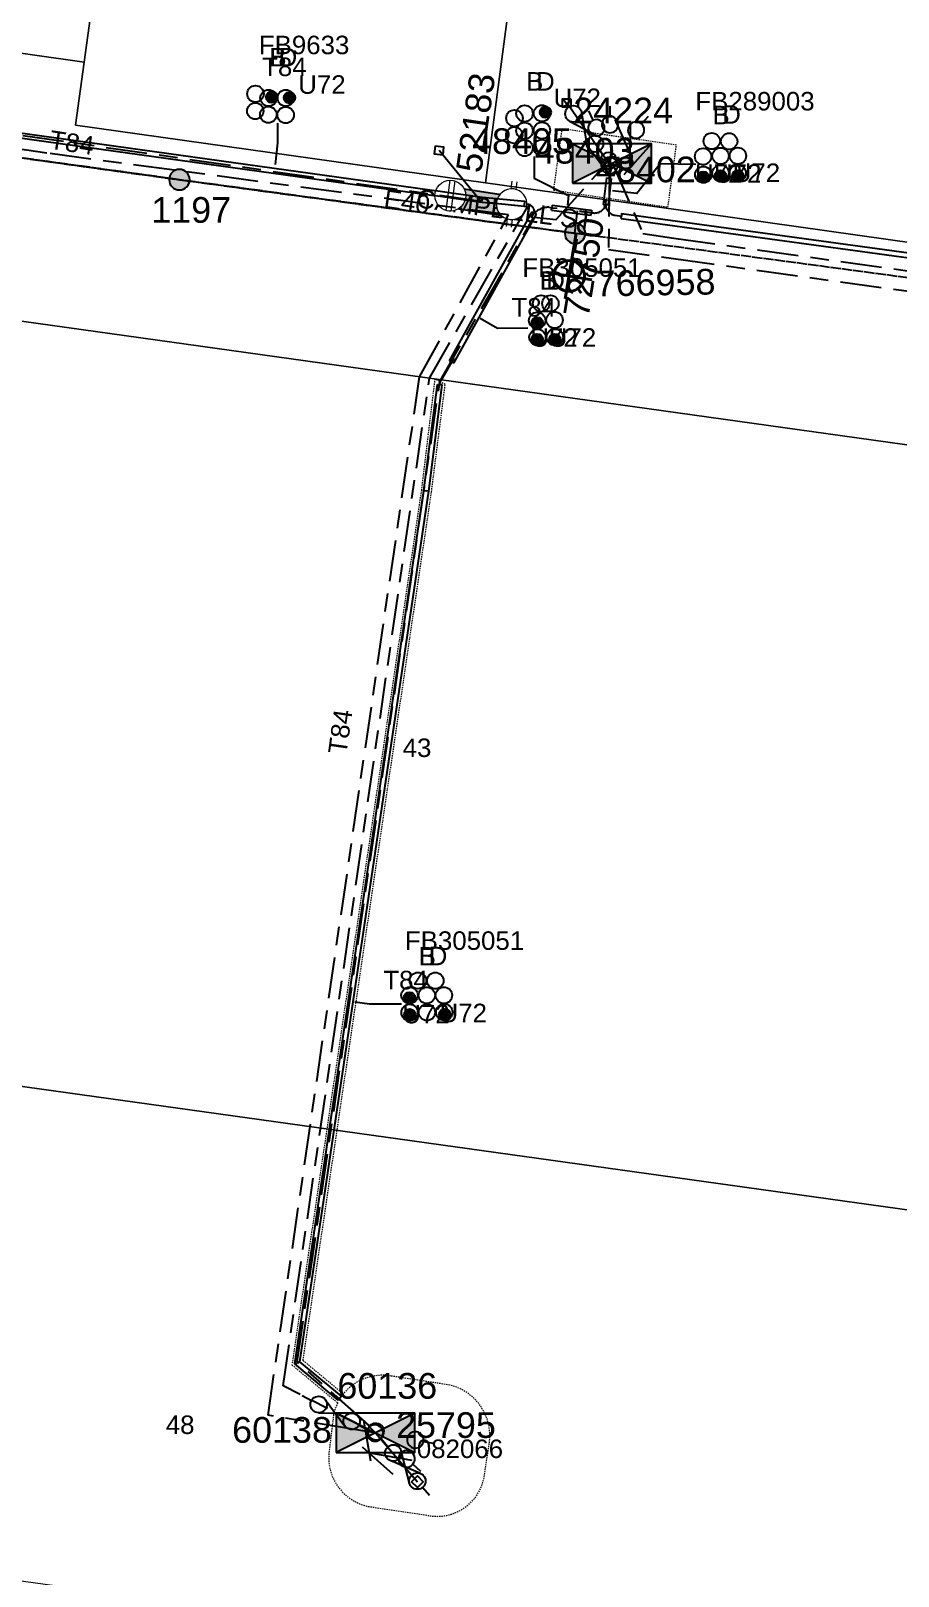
# Model space of a CAD drawing. Header units: metres. Extents: x 307881 to 309377, y 6244646 to 6245709.
# Drawn here: x 308299.8 to 308384.2, y 6244857.5 to 6245007.8 of the extents above; entities that cross this region are included whole.
import ezdxf
from ezdxf.enums import TextEntityAlignment as Align

# ---------------------------------------------------------------- set-up
doc = ezdxf.new("R2010")
doc.units = ezdxf.units.M
for name, pattern in [('Cable Exist OH', [1, 1, 0]), ('Cable Exist UG', [8.2, 4, -1.2, 1.8, -1.2]), ('HIDDEN', [0.375, 0.25, -0.125]), ('HIDDEN2', [0.1875, 0.125, -0.0625])]:
    doc.linetypes.add(name, pattern=pattern)
doc.layers.get('0').update_dxf_attribs({"color": 6})
for name, color, linetype in [('_User Miscellaneous7', 7, 'Continuous'), ('_User Miscellaneous9', 7, 'Continuous'), ('Duct_SP_EXT', 7, 'Continuous'), ('Equip_HV_EXT', 7, 'Continuous'), ('Equip_LV_EXT', 7, 'Continuous'), ('Equip_SP_SL_EXT', 7, 'Continuous'), ('Mains_HV_EXT', 7, 'Continuous'), ('Mains_LV_EXT', 7, 'Continuous'), ('Mains_SL_EXT', 7, 'Continuous'), ('Services_SP_EXT', 7, 'Continuous'), ('Sub_SP_EXT', 7, 'Continuous'), ('SupportsOH_SP_TR_HV_LV_SL_EXT', 7, 'Continuous'), ('SupportsUG_SP_LV_EXT', 7, 'Continuous'), ('Trench_SP_EXT', 7, 'Continuous')]:
    doc.layers.add(name, color=color, linetype=linetype)
for name, color, linetype, lineweight in [('Cadastre Buildings_SP_EXT', 9, 'Continuous', 5), ('Cadastre Land Parcels_SP_EXT', 9, 'Continuous', 5), ('Cadastre Other Property_SP_EXT', 9, 'HIDDEN', 5), ('Cadastre Roads_SP_EXT', 9, 'Continuous', 5)]:
    doc.layers.add(name, color=color, linetype=linetype, lineweight=lineweight)
doc.styles.add('iecARIAL', font='arial.ttf', dxfattribs={"height": 2})
doc.styles.add('POLE_LABEL', font='arial.ttf')
doc.styles.get("Standard").update_dxf_attribs({"font": 'arial.ttf'})
doc.styles.add('SWITCH_LABEL', font='arial.ttf', dxfattribs={"height": 2.5})

# ---------------------------------------------------------------- blocks, each defined once
blk = doc.blocks.new('SUB_PADMOUNT_EXT')
for points in [[(0, 0), (-3.84, 1.92), (-3.84, -1.92)], [(0, 0), (3.84, 1.92), (3.84, -1.92)]]:
    blk.add_hatch(color=256).paths.add_polyline_path(points)
for p, q in [((3.84, 1.92), (-3.84, -1.92)), ((-3.84, 1.92), (3.84, -1.92))]:
    blk.add_line(p, q)
blk.add_lwpolyline([(-3.84, -1.92), (3.84, -1.92), (3.84, 1.92), (-3.84, 1.92)], close=True)
for tag, height, flags, p in [('ASSET_NUM', 2.5, 8, (2, 2)), ('STREET_CODE', 0.2, 9, (1.5, 0)), ('CONSTRUCTED_VOLTAGE', 0.2, 9, (1.5, -0.2)), ('OPERATING_VOLTAGE', 0.2, 9, (1.5, -0.6)), ('ORIENTATION', 0.2, 9, (1.5, -0.8)), ('OWNED_BY', 0.2, 9, (1.5, -1)), ('OPERATED_BY', 0.2, 9, (1.5, -1.2)), ('SECONDARY_VOLTAGE', 0.2, 9, (1.5, -1.6)), ('NO_PHASES', 0.2, 9, (1.5, -0.4)), ('MAINTAINED_BY', 0.2, 9, (1.5, -1.4)), ('STATE', 0.2, 9, (1.5, -1.8)), ('SUBSTATION_TYPE', 0.2, 9, (1.5, -2.2)), ('STREETNAME', 0.2, 9, (1.5, -3)), ('PARENT', 0.2, 9, (1.5, -2)), ('USAGE', 0.2, 9, (1.5, -2.4)), ('LEGEND', 0.2, 9, (1.5, -2.6)), ('LOCATION', 0.2, 9, (1.5, -2.8)), ('SUBURB', 0.2, 9, (1.5, -3.2)), ('Z', 0.2, 1, (1.5, -3.6)), ('NOTES', 0.2, 9, (1.5, -3.4))]:
    blk.add_attdef(tag, text='', height=height, dxfattribs=dict(flags=flags)).set_placement(p, align=Align.MIDDLE_LEFT)
blk = doc.blocks.new('PILLAR_EXT')
blk.add_hatch(color=256).paths.add_polyline_path([(-2.475, 0.99), (-2.475, -0.99), (2.475, -0.99), (2.475, 0.99)])
blk.add_lwpolyline([(-2.475, -0.99), (2.475, -0.99), (2.475, 0.99), (-2.475, 0.99)], close=True)
at = {"style": 'iecARIAL', "flags": 8}
blk.add_attdef('ASSET_NUM', (1.5, 3.5), '', height=2.5, dxfattribs=at)
for tag, p, flags in [('OWNED_BY', (0, -0.2), 9), ('STATE', (0, -0.4), 9), ('SUPPORT_TYPE', (0, -0.6), 9), ('USAGE', (0, -0.8), 9), ('LEGEND', (0, -1), 9), ('LOCATION', (0, -1.2), 9), ('NOTES', (0, -1.4), 9), ('PARENT', (0, -1.6), 9), ('STREETNAME', (0, -1.8), 9), ('SUBURB', (0, -2), 1)]:
    blk.add_attdef(tag, p, '', height=0.2, dxfattribs=dict(flags=flags))
blk = doc.blocks.new('DUCT_EXT')
blk.add_circle((0, 0.8), 0.8)
at = {"flags": 1}
blk.add_attdef('Z', (0, 0), '', height=0.2, dxfattribs=at)
at = {"flags": 9}
for tag, p in [('DUCT_CODE', (0, 0)), ('XSECT_TYPE', (0, -0.2)), ('STATE', (0, -0.6)), ('FB_REFERENCE', (0, -0.4)), ('NOTES', (0, -0.8))]:
    blk.add_attdef(tag, text='', height=0.2, dxfattribs=at).set_placement(p, align=Align.MIDDLE_LEFT)
blk = doc.blocks.new('*U100')
at = {"lineweight": 40}
for p, q in [((0, 0), (-0.45, -2.66)), ((-1.9, -2.45), (-1.57, -2.91)), ((-0.33, -1.92), (-1.08, -6.36)), ((0.98, -2.94), (0.52, -3.27)), ((1.51, -4.52), (-2.92, -3.76)), ((-2.39, -5.33), (-1.93, -5.01)), ((0.49, -5.82), (0.16, -5.36))]:
    blk.add_line(p, q, dxfattribs=at)
blk.add_circle((-0.7, -4.14), 1.5, dxfattribs=at)
at = {"color": 7, "style": 'iecARIAL', "flags": 8}
blk.add_attdef('ASSET_NUM', (1.5, 1.5), '', height=2.5, dxfattribs=at)
for tag, p, height, flags in [('OPERATING_VOLTAGE', (0.98, -1.65), 0.2, 9), ('CONSTRUCTED_VOLTAGE', (0.98, -0.65), 0.2, 9), ('CONTROL_TYPE', (0.98, -0.85), 0.2, 9), ('LANTERN_PURPOSE', (0.98, -1.05), 0.2, 9), ('LANTERN_TYPE', (0.98, -1.25), 0.2, 9), ('NO_PHASES', (0.98, -1.45), 0.2, 9), ('LNUMBER', (2.18, -3.25), 2.5, 8), ('ORIENTATION', (0.98, -1.85), 0.2, 9), ('OWNED_BY', (0.98, -2.05), 0.2, 9), ('STATE', (0.98, -2.25), 0.2, 9), ('USAGE', (0.98, -2.45), 0.2, 9), ('CEXIST', (0.98, -2.65), 0.2, 9), ('CNEW', (0.98, -2.85), 0.2, 9), ('CNUMBER', (0.98, -3.05), 0.2, 9), ('CREMOVE', (0.98, -3.25), 0.2, 9), ('CREPLACE', (0.98, -3.45), 0.2, 9), ('LKINGHEIGHT', (0.98, -3.65), 0.2, 9), ('LBRACKET', (0.98, -3.85), 0.2, 9), ('LBRACKETVOCAB', (0.98, -4.05), 0.2, 9), ('LCATEGORY', (0.98, -4.25), 0.2, 9), ('LCHARGE1', (0.98, -4.45), 0.2, 9), ('LCHARGE1PERCENT', (0.98, -4.65), 0.2, 9), ('LCHARGE2', (0.98, -4.85), 0.2, 9), ('LCHARGE2PERCENT', (0.98, -5.05), 0.2, 9), ('LCHARGE3', (0.98, -5.25), 0.2, 9), ('LCHARGE3PERCENT', (0.98, -5.45), 0.2, 9), ('LEXIST', (0.98, -5.65), 0.2, 9), ('LLAMP', (0.98, -5.85), 0.2, 9), ('LLAMPVOCAB', (0.98, -6.05), 0.2, 9), ('LMAST', (0.98, -6.25), 0.2, 9), ('LMASTVOCAB', (0.98, -6.45), 0.2, 9), ('LNEW', (0.98, -6.65), 0.2, 9), ('LANTNUMBER', (0.98, -6.85), 0.2, 9), ('LOUTREACH', (0.98, -7.25), 0.2, 9), ('LOUTREACHVOCAB', (0.98, -7.45), 0.2, 9), ('LRATECODE', (0.98, -7.65), 0.2, 9), ('LREMOVE', (0.98, -7.85), 0.2, 9), ('LREPLACE', (0.98, -8.05), 0.2, 9), ('LTYPE', (0.98, -8.25), 0.2, 9), ('LTYPEVOCAB', (0.98, -8.45), 0.2, 9), ('LEGEND', (0.98, -8.65), 0.2, 9), ('LOCATION', (0.98, -8.85), 0.2, 9), ('NOTES', (0.98, -9.05), 0.2, 9), ('STREETNAME', (0.98, -9.25), 0.2, 9), ('SUBURB', (0.98, -9.45), 0.2, 1)]:
    blk.add_attdef(tag, p, '', height=height, dxfattribs=dict(flags=flags))
blk = doc.blocks.new('CCP_EXT')
at = {"flags": 9}
for tag, p in [('LIFE_SUPPORT', (0, -1.6)), ('STATE', (0, -1.8)), ('NOTES', (0, -2))]:
    blk.add_attdef(tag, text='', height=0.2, dxfattribs=at).set_placement(p, align=Align.MIDDLE_LEFT)
blk.add_wipeout([(0, 0.57), (0.57, 0), (0, -0.57), (-0.57, 0)])
blk.add_lwpolyline([(-0.57, 0), (0, 0.57), (0.57, 0), (0, -0.57), (-0.57, 0)])
at = {"flags": 1}
blk.add_attdef('Z', (0, 0), '', height=0.2, dxfattribs=at)
at = {"flags": 9}
for tag, p in [('CCP_TYPE', (0, 0)), ('CONSTRUCTED_VOLTAGE', (0, -0.2)), ('OPERATING_VOLTAGE', (0, -0.6)), ('ORIENTATION', (0, -0.8)), ('OWNED_BY', (0, -1)), ('NO_PHASES', (0, -0.4)), ('USAGE', (0, -1.2)), ('LEGEND', (0, -1.4))]:
    blk.add_attdef(tag, text='', height=0.2, dxfattribs=at).set_placement(p, align=Align.MIDDLE_LEFT)
blk = doc.blocks.new('POLE_EXT')
blk.add_hatch(color=256).paths.add_polyline_path([(-1, 0, 1), (1, 0, 1)])
blk.add_lwpolyline([(-1, 0, 1), (1, 0, 1)], format="xyb", close=True)
for tag, height, flags, p in [('pNumber', 2.5, 8, (-17.84, 2.07)), ('OWNED_BY', 0.2, 9, (1.35, -0.4)), ('SPECIAL_USE', 0.2, 9, (1.35, -0.8)), ('STATE', 0.2, 9, (1.35, -1)), ('cLV', 0.2, 9, (1.35, -1.4)), ('hDepth', 0.2, 9, (1.35, -1.6)), ('PARENT', 0.2, 9, (1.35, -0.6)), ('USAGE', 0.2, 9, (1.35, -1.2)), ('hDia', 0.2, 9, (1.35, -1.8)), ('cHV', 0.2, 9, (1.35, -2)), ('LBRACKET', 0.2, 9, (1.35, -2.2)), ('LExisting', 0.2, 9, (1.35, -2.4)), ('LANTNUMBER', 0.2, 9, (1.35, -2.6)), ('LOther', 0.2, 9, (1.35, -2.8)), ('LRemove', 0.2, 9, (1.35, -3)), ('cLinedev', 0.2, 9, (1.35, -3.4)), ('pExisting', 0.2, 9, (1.35, -3.8)), ('pFooting', 0.2, 9, (1.35, -4.4)), ('pNew', 0.2, 9, (1.35, -4.6)), ('LEGEND', 0.2, 9, (1.35, -3.2)), ('LOCATION', 0.2, 9, (1.35, -3.6)), ('PFNUMBER', 0.2, 9, (1.35, -4)), ('NEWPFNUMBER', 0.2, 9, (1.35, -4.2)), ('pRelocate', 0.2, 9, (1.35, -5)), ('pRemove', 0.2, 9, (1.35, -5.2)), ('pReplace', 0.2, 9, (1.35, -5.4)), ('pStay', 0.2, 9, (1.35, -5.6)), ('pType', 0.2, 9, (1.35, -5.8)), ('cspan', 0.2, 9, (1.35, -6)), ('STREETNAME', 0.2, 9, (1.35, -6.2)), ('SUBURB', 0.2, 9, (1.35, -6.4)), ('OPERATED_BY', 0.2, 9, (1.36, -7.01)), ('NOTES', 0.2, 9, (1.35, -6.6)), ('MAINTAINED_BY', 0.2, 9, (1.36, -6.81))]:
    blk.add_attdef(tag, text='', height=height, dxfattribs=dict(flags=flags)).set_placement(p, align=Align.MIDDLE_LEFT)
at = {"style": 'POLE_LABEL'}
for tag, height, flags, p in [('ASSET_NUM', 2.5, 8, (2, 2)), ('STRUCTURE_PLANT_NUMBER', 0.2, 9, (1.35, 0.03)), ('STREET_CODE', 0.2, 9, (1.35, -0.2))]:
    blk.add_attdef(tag, text='', height=height, dxfattribs=dict(at, flags=flags)).set_placement(p, align=Align.MIDDLE_LEFT)
at = {"flags": 1}
blk.add_attdef('Z', (1.35, -7.33), '', height=0.2, dxfattribs=at)
blk = doc.blocks.new('LV_UG_DFUSE_CLOSED_EXT')
for points in [[(1, 0), (0, 0)], [(5.04, 0.73), (2.16, -0.72)], [(5.05, -0.71), (2.16, 0.72)], [(6.2, 0.01), (7.2, 0.01)]]:
    blk.add_lwpolyline(points)
for centre in [(1.8, 0), (5.4, 0.01)]:
    blk.add_circle(centre, 0.8)
at = {"flags": 9}
for tag, p in [('ACTUAL_STATUS', (0, 0)), ('CONSTRUCTED_VOLTAGE', (0, -0.2)), ('OPERATING_VOLTAGE', (0, -0.6)), ('ORIENTATION', (0, -0.8)), ('STATE', (0, -1)), ('SWITCH_TYPE', (0, -1.2)), ('NO_PHASES', (0, -0.4)), ('USAGE', (0, -1.4)), ('NOTES', (0, -1.6))]:
    blk.add_attdef(tag, text='', height=0.2, dxfattribs=at).set_placement(p, align=Align.MIDDLE_LEFT)
at = {"flags": 1}
blk.add_attdef('Z', (0, 0), '', height=0.2, dxfattribs=at)
blk = doc.blocks.new('LV_UG_LINKS_OPEN_EXT')
at = {"lineweight": 20}
for p, q in [((-0.25, 1.47), (-0.25, 2.22)), ((0.25, 1.47), (0.25, 2.22)), ((-0.25, -1.47), (-0.25, -2.22)), ((0.25, -1.47), (0.25, -2.22))]:
    blk.add_line(p, q, dxfattribs=at)
at = {"flags": 9}
for tag, p in [('ACTUAL_STATUS', (0, 0)), ('CONSTRUCTED_VOLTAGE', (0, -0.2)), ('OPERATING_VOLTAGE', (0, -0.6)), ('ORIENTATION', (0, -0.8)), ('STATE', (0, -1)), ('SWITCH_TYPE', (0, -1.2)), ('NO_PHASES', (0, -0.4)), ('USAGE', (0, -1.4)), ('NOTES', (0, -1.6))]:
    blk.add_attdef(tag, text='', height=0.2, dxfattribs=at).set_placement(p, align=Align.MIDDLE_LEFT)
at = {"flags": 1}
blk.add_attdef('Z', (0, 0), '', height=0.2, dxfattribs=at)
blk.add_wipeout([(-0.25, 1.47), (-0.43, 1.43), (-0.61, 1.36), (-0.77, 1.28), (-0.93, 1.17), (-1.07, 1.05), (-1.19, 0.9), (-1.29, 0.75), (-1.38, 0.58), (-1.44, 0.4), (-1.48, 0.22), (-1.49, 0.03), (-1.49, -0.16), (-1.45, -0.34), (-1.4, -0.52), (-1.32, -0.69), (-1.23, -0.85), (-1.11, -1), (-0.98, -1.13), (-0.83, -1.24), (-0.66, -1.34), (-0.49, -1.41), (-0.31, -1.46), (-0.13, -1.49), (0.06, -1.49), (0.25, -1.47), (0.43, -1.43), (0.61, -1.36), (0.77, -1.28), (0.93, -1.17), (1.07, -1.05), (1.19, -0.9), (1.29, -0.75), (1.38, -0.58), (1.44, -0.4), (1.48, -0.22), (1.49, -0.03), (1.49, 0.16), (1.45, 0.34), (1.4, 0.52), (1.32, 0.69), (1.23, 0.85), (1.11, 1), (0.98, 1.13), (0.83, 1.24), (0.66, 1.34), (0.49, 1.41), (0.31, 1.46), (0.13, 1.49), (-0.06, 1.49)])
at = {"lineweight": 20}
blk.add_lwpolyline([(0, -1.49, 1), (0, 1.49, 1)], format="xyb", close=True, dxfattribs=at)
blk = doc.blocks.new('LV_UG_LINKS_CLOSED_EXT')
blk.add_wipeout([(-1.06, 1.06), (-1.18, 0.92), (-1.29, 0.76), (-1.37, 0.59), (-1.43, 0.42), (-1.48, 0.23), (-1.49, 0.05), (-1.49, -0.14), (-1.46, -0.33), (-1.41, -0.51), (-1.33, -0.68), (-1.24, -0.84), (-1.12, -0.99), (-0.99, -1.12), (-0.84, -1.24), (-0.68, -1.33), (-0.51, -1.41), (-0.33, -1.46), (-0.14, -1.49), (0.05, -1.49), (0.23, -1.48), (0.42, -1.43), (0.59, -1.37), (0.76, -1.29), (0.92, -1.18), (1.06, -1.06), (1.18, -0.92), (1.29, -0.76), (1.37, -0.59), (1.43, -0.42), (1.48, -0.23), (1.49, -0.05), (1.49, 0.14), (1.46, 0.33), (1.41, 0.51), (1.33, 0.68), (1.24, 0.84), (1.12, 0.99), (0.99, 1.12), (0.84, 1.24), (0.68, 1.33), (0.51, 1.41), (0.33, 1.46), (0.14, 1.49), (-0.05, 1.49), (-0.23, 1.48), (-0.42, 1.43), (-0.59, 1.37), (-0.76, 1.29), (-0.92, 1.18)])
at = {"lineweight": 20}
for p, q in [((-0.25, -1.48), (-0.25, 1.48)), ((0.25, -1.48), (0.25, 1.48))]:
    blk.add_line(p, q, dxfattribs=at)
blk.add_circle((0, 0), 1.5, dxfattribs=at)
at = {"flags": 9}
for tag, p in [('ACTUAL_STATUS', (0, 0)), ('CONSTRUCTED_VOLTAGE', (0, -0.2)), ('OPERATING_VOLTAGE', (0, -0.6)), ('ORIENTATION', (0, -0.8)), ('STATE', (0, -1)), ('SWITCH_TYPE', (0, -1.2)), ('NO_PHASES', (0, -0.4)), ('USAGE', (0, -1.4)), ('NOTES', (0, -1.6))]:
    blk.add_attdef(tag, text='', height=0.2, dxfattribs=at).set_placement(p, align=Align.MIDDLE_LEFT)
at = {"flags": 1}
blk.add_attdef('Z', (0, 0), '', height=0.2, dxfattribs=at)
blk = doc.blocks.new('SWG_HOLEC_SU_EXT')
blk.add_line((1.8, -2), (5.8, -2))
for points in [[(1, 0), (0, 0)], [(6.6, 0), (7.6, 0)]]:
    blk.add_lwpolyline(points)
for points in [[(1.8, -0.8, 1), (1.8, 0.8, 1)], [(5.8, -0.8, 1), (5.8, 0.8, 1)]]:
    blk.add_lwpolyline(points, format="xyb", close=True)
at = {"style": 'SWITCH_LABEL', "flags": 8}
blk.add_attdef('ASSET_NUM', text='', height=2.5, rotation=179.9544, dxfattribs=at).set_placement((-2.4, 0), align=Align.MIDDLE_LEFT)
at = {"flags": 1}
blk.add_attdef('Z', (0, 0), '', height=0.2, dxfattribs=at)
at = {"flags": 9}
for tag, p in [('ACTUAL_STATUS', (0, -0.4)), ('CONSTRUCTED_VOLTAGE', (0, -0.6)), ('OPERATING_VOLTAGE', (0, -1)), ('ORIENTATION', (0, -1.2)), ('OWNED_BY', (0, -1.4)), ('NO_PHASES', (0, -0.8)), ('PARENT', (0, -1.6)), ('STATE', (0, -1.8)), ('SWITCH_TYPE', (0, -2)), ('STREETNAME', (0, -2.6)), ('SUBURB', (0, -2.8)), ('USAGE', (0, -2.2)), ('LOCATION', (0, -2.4)), ('NOTES', (0, -3))]:
    blk.add_attdef(tag, text='', height=0.2, dxfattribs=at).set_placement(p, align=Align.MIDDLE_LEFT)
at = {"style": 'SWITCH_LABEL', "flags": 9}
blk.add_attdef('STREET_CODE', text='', height=0.2, dxfattribs=at).set_placement((0, -0.2), align=Align.MIDDLE_LEFT)
blk = doc.blocks.new('CABLE_LARGE_EXT')
h = blk.add_hatch(color=256)
edge = h.paths.add_edge_path()
edge.add_arc((0, 0.55), 0.55, 0, 360)
blk.add_circle((0, 0.55), 0.55)
at = {"flags": 1}
blk.add_attdef('Z', (0, 0), '', height=0.2, dxfattribs=at)
at = {"flags": 9}
for tag, p in [('COND_CODE', (0, 0)), ('STATE', (0, -0.4)), ('XSECT_SIZE', (0, -0.6)), ('FB_REFERENCE', (0, -0.2)), ('NOTES', (0, -0.8))]:
    blk.add_attdef(tag, text='', height=0.2, dxfattribs=at).set_placement(p, align=Align.MIDDLE_LEFT)

msp = doc.modelspace()

# ---------------------------------------------------------------- linework, layer by layer
at = {"layer": '_User Miscellaneous7'}
for points in [[(308323.82, 6244998.84), (308323.83, 6244996.94), (308323.59, 6244994.81)], [(308348.81, 6244995.61), (308348.81, 6244993.49), (308352.15, 6244991.8), (308352.03, 6244990.88)], [(308364.54, 6244994.83), (308361.06, 6244994.89), (308358.78, 6244991.99), (308356.42, 6244992.27)], [(308348.19, 6244978.89), (308345.24, 6244978.88), (308343.54, 6244979.84)], [(308335.89, 6244913.15), (308332.78, 6244913.15), (308331.35, 6244913.33)]]:
    msp.add_lwpolyline(points, dxfattribs=at)
at = {"layer": 'Cadastre Buildings_SP_EXT', "linetype": 'Continuous'}
msp.add_lwpolyline([(308312.4, 6245058.59), (308291.39, 6245061.46), (308283.73, 6245007.78), (308305.01, 6245004.79), (308312.4, 6245058.59)], close=True, dxfattribs=at)
at = {"layer": 'Cadastre Land Parcels_SP_EXT', "linetype": 'Continuous'}
for points in [[(308422.44, 6244962.33), (308259.63, 6244985.07), (308249.41, 6244912.02), (308412.52, 6244889.3), (308422.44, 6244962.33)], [(308412.52, 6244889.3), (308249.41, 6244912.02), (308242.94, 6244866.01), (308242.74, 6244864.77), (308323.98, 6244853.57), (308406.13, 6244842.23), (308412.52, 6244889.3)]]:
    msp.add_lwpolyline(points, close=True, dxfattribs=at)
at = {"layer": 'Cadastre Other Property_SP_EXT', "linetype": 'HIDDEN2'}
msp.add_lwpolyline([(308350.67, 6244992.33), (308361.81, 6244990.67), (308362.64, 6244996.71), (308351.49, 6244998.3), (308350.67, 6244992.33)], close=True, dxfattribs=at)
at = {"layer": 'Duct_SP_EXT'}
for p, q in [((308286.46, 6244999.1), (308304.12, 6244996.68)), ((308286.52, 6244999.58), (308304.18, 6244997.15)), ((308304.12, 6244996.68), (308304.15, 6244996.91)), ((308304.18, 6244997.15), (308304.15, 6244996.91)), ((308355.82, 6244993.53), (308355.52, 6244990.94)), ((308355.82, 6244993.53), (308356.05, 6244993.5)), ((308356.29, 6244993.47), (308356, 6244990.89)), ((308356.29, 6244993.47), (308356.05, 6244993.5)), ((308343.69, 6244991.17), (308343.73, 6244991.4)), ((308343.71, 6244991.17), (308343.73, 6244991.4)), ((308343.76, 6244991.64), (308343.73, 6244991.4)), ((308343.75, 6244991.64), (308343.73, 6244991.4)), ((308350.55, 6244990.86), (308350.52, 6244990.62)), ((308350.55, 6244990.86), (308353.82, 6244990.44)), ((308355.52, 6244990.94), (308355.76, 6244990.91)), ((308356, 6244990.89), (308355.76, 6244990.91)), ((308350.49, 6244990.38), (308350.52, 6244990.62)), ((308350.49, 6244990.38), (308353.76, 6244989.97)), ((308353.76, 6244989.97), (308353.79, 6244990.21)), ((308353.76, 6244989.97), (308353.79, 6244990.21)), ((308353.76, 6244989.97), (308353.76, 6244989.97)), ((308353.76, 6244989.97), (308354.34, 6244989.9)), ((308353.82, 6244990.44), (308353.79, 6244990.21)), ((308353.82, 6244990.44), (308353.79, 6244990.21)), ((308353.82, 6244990.44), (308353.82, 6244990.44)), ((308353.82, 6244990.44), (308354.39, 6244990.38)), ((308354.34, 6244989.9), (308354.36, 6244990.14)), ((308354.39, 6244990.38), (308354.36, 6244990.14)), ((308357.25, 6244989.57), (308357.28, 6244989.81)), ((308357.25, 6244989.57), (308424.28, 6244980.42)), ((308357.31, 6244990.05), (308357.28, 6244989.81)), ((308357.31, 6244990.05), (308424.35, 6244980.9)), ((308340.55, 6244975.73), (308340.76, 6244975.62)), ((308340.97, 6244975.5), (308340.76, 6244975.62)), ((308338.06, 6244963.09), (308339.38, 6244973.43)), ((308338.54, 6244963.03), (308339.85, 6244973.37)), ((308339.38, 6244973.43), (308339.61, 6244973.4)), ((308339.85, 6244973.37), (308339.61, 6244973.4)), ((308325.5, 6244878.15), (308338.06, 6244963.09)), ((308326.01, 6244878.35), (308338.54, 6244963.03)), ((308338.06, 6244963.09), (308338.3, 6244963.06)), ((308338.54, 6244963.03), (308338.3, 6244963.06)), ((308325.5, 6244878.15), (308325.75, 6244878.25)), ((308329.73, 6244874.62), (308325.5, 6244878.15)), ((308326.01, 6244878.35), (308325.75, 6244878.25)), ((308330.04, 6244874.99), (308326.01, 6244878.35)), ((308329.73, 6244874.62), (308329.88, 6244874.81)), ((308330.04, 6244874.99), (308329.88, 6244874.81))]:
    msp.add_line(p, q, dxfattribs=at)
at = {"layer": 'Mains_HV_EXT', "linetype": 'Cable Exist UG'}
for points in [[(308356.42, 6244994.91), (308359.38, 6244988.1), (308359.38, 6244988.1), (308362.4, 6244987.67), (308385.6, 6244984.41), (308402.88, 6244982.07), (308418.2, 6244979.9), (308420.82, 6244979.65), (308420.82, 6244979.65), (308421.65, 6244979.73), (308422.63, 6244979.95), (308423.58, 6244980.27), (308424.49, 6244980.69), (308425.33, 6244981.21), (308426.11, 6244981.83), (308426.82, 6244982.52), (308427.44, 6244983.29), (308427.97, 6244984.13), (308428.41, 6244985.04), (308428.74, 6244985.98), (308428.96, 6244986.96), (308429.05, 6244987.74), (308433.36, 6245018.15)], [(308356.42, 6244994.91), (308356.12, 6244993.76), (308356.12, 6244993.76), (308356.03, 6244986.55), (308362.35, 6244985.67), (308417.62, 6244977.99), (308426.83, 6244978.62), (308457.03, 6244974.71)]]:
    msp.add_lwpolyline(points, dxfattribs=at)
at = {"layer": 'Trench_SP_EXT', "linetype": 'Cable Exist UG'}
for points in [[(308356.02, 6244993.88), (308353.39, 6244997.44)], [(308352.98, 6244990.31), (308352.72, 6244988.13)], [(308329.52, 6244875.02), (308332.07, 6244872.66)], [(308332.18, 6244872.66), (308332.97, 6244868.09)]]:
    msp.add_lwpolyline(points, dxfattribs=at)
for points in [[(308348.49, 6244989.67), (308348.82, 6244990.15), (308348.82, 6244990.15, 0.429984), (308348.13, 6244990.92), (308348.13, 6244990.92), (308347.33, 6244991.02)], [(308353.84, 6244990.2), (308354.36, 6244990.14), (308354.66, 6244990.1), (308354.66, 6244990.1, 0.362989), (308355.77, 6244991), (308355.77, 6244991), (308355.78, 6244991.4)], [(308355.78, 6244991.45), (308355.74, 6244990.95), (308355.74, 6244990.95, 0.371594), (308356.68, 6244989.88), (308356.68, 6244989.88), (308357.28, 6244989.81)], [(308348.49, 6244989.67), (308348.76, 6244990.07), (308348.76, 6244990.07, -0.183339), (308350.21, 6244990.66), (308350.21, 6244990.66), (308350.52, 6244990.62), (308351.02, 6244990.56)], [(308340.99, 6244975.97), (308339.89, 6244974.08), (308339.89, 6244974.08, 0.093017), (308339.53, 6244973.33)]]:
    msp.add_lwpolyline(points, format="xyb", dxfattribs=at)

# ---------------------------------------------------------------- block references
at = {"layer": '_User Miscellaneous7'}
for name, p in [('DUCT_EXT', (308321.68, 6245000.89)), ('DUCT_EXT', (308322.95, 6245000.49)), ('CABLE_LARGE_EXT', (308323.27, 6245000.82)), ('DUCT_EXT', (308324.63, 6245000.49)), ('CABLE_LARGE_EXT', (308324.99, 6245000.77)), ('DUCT_EXT', (308321.66, 6244999.22)), ('DUCT_EXT', (308322.93, 6244998.87)), ('DUCT_EXT', (308324.62, 6244998.84)), ('DUCT_EXT', (308346.88, 6244998.53)), ('DUCT_EXT', (308347.86, 6244998.98)), ('DUCT_EXT', (308349.55, 6244999)), ('DUCT_EXT', (308346.86, 6244996.87)), ('DUCT_EXT', (308347.86, 6244997.3)), ('DUCT_EXT', (308349.55, 6244997.33)), ('DUCT_EXT', (308347.86, 6244995.63)), ('DUCT_EXT', (308349.56, 6244995.65)), ('DUCT_EXT', (308366.08, 6244996.3)), ('DUCT_EXT', (308367.77, 6244996.27)), ('DUCT_EXT', (308365.23, 6244994.8)), ('DUCT_EXT', (308366.93, 6244994.85)), ('DUCT_EXT', (308368.62, 6244994.86)), ('DUCT_EXT', (308365.26, 6244993.03)), ('CABLE_LARGE_EXT', (308365.25, 6244993.05)), ('DUCT_EXT', (308366.93, 6244993.17)), ('CABLE_LARGE_EXT', (308366.93, 6244993.17)), ('DUCT_EXT', (308368.6, 6244993.18)), ('CABLE_LARGE_EXT', (308368.62, 6244993.18)), ('DUCT_EXT', (308349.48, 6244980.5)), ('DUCT_EXT', (308350.38, 6244980.5)), ('DUCT_EXT', (308349.09, 6244978.85)), ('DUCT_EXT', (308350.78, 6244978.89)), ('CABLE_LARGE_EXT', (308349.1, 6244978.87)), ('DUCT_EXT', (308350.81, 6244977.23)), ('DUCT_EXT', (308349.12, 6244977.21)), ('CABLE_LARGE_EXT', (308349.1, 6244977.26)), ('CABLE_LARGE_EXT', (308350.82, 6244977.26)), ('DUCT_EXT', (308337.49, 6244914.63)), ('DUCT_EXT', (308339.18, 6244914.62)), ('DUCT_EXT', (308336.67, 6244913.2)), ('CABLE_LARGE_EXT', (308336.67, 6244913.2)), ('DUCT_EXT', (308338.35, 6244913.2)), ('DUCT_EXT', (308340.01, 6244913.2)), ('DUCT_EXT', (308336.68, 6244911.52)), ('DUCT_EXT', (308338.36, 6244911.54)), ('DUCT_EXT', (308340.05, 6244911.55)), ('CABLE_LARGE_EXT', (308340.09, 6244911.59)), ('CABLE_LARGE_EXT', (308336.69, 6244911.57))]:
    msp.add_blockref(name, p, dxfattribs=at)
at = {"layer": 'Equip_HV_EXT'}
ref = msp.add_blockref('SWG_HOLEC_SU_EXT', (308331.52, 6244871.72), dxfattribs=dict(at, rotation=350.246717572023))
ref.add_attrib('ASSET_NUM', '60138', dxfattribs={"layer": '0', "height": 2.5, "style": 'SWITCH_LABEL'}).set_placement((308329.12, 6244872.97), align=Align.TOP_RIGHT)
at = {"layer": 'Equip_LV_EXT', "rotation": 152.7568058953806}
msp.add_blockref('LV_UG_DFUSE_CLOSED_EXT', (308332.64, 6244871.73), dxfattribs=at)
at = {"layer": 'Equip_SP_SL_EXT'}
ref = msp.add_blockref('*U100', (308352.89, 6244988.11), dxfattribs=at)
ref.add_attrib('ASSET_NUM', '72750', dxfattribs={"layer": '_User Miscellaneous7', "height": 2.5, "rotation": 80.8289, "style": 'iecARIAL'}).set_placement((308354.39, 6244989.61), align=Align.MIDDLE_RIGHT)
at = {"layer": 'Sub_SP_EXT'}
ref = msp.add_blockref('SUB_PADMOUNT_EXT', (308356.37, 6244994.91), dxfattribs=at)
ref.add_attrib('ASSET_NUM', '24224', dxfattribs={"layer": '_User Miscellaneous9', "height": 2.5}).set_placement((308357.45, 6244998.07), align=Align.BOTTOM_CENTER)
ref = msp.add_blockref('SUB_PADMOUNT_EXT', (308333.36, 6244871.44), dxfattribs=at)
ref.add_attrib('ASSET_NUM', '25795', dxfattribs={"layer": '0', "height": 2.5}).set_placement((308335.36, 6244872.19), align=Align.MIDDLE_LEFT)
at = {"layer": 'SupportsOH_SP_TR_HV_LV_SL_EXT'}
ref = msp.add_blockref('POLE_EXT', (308314.28, 6244993.34), dxfattribs=at)
ref.add_attrib('ASSET_NUM', '1197', dxfattribs={"layer": '_User Miscellaneous9', "height": 2.5, "rotation": 0.0382, "style": 'POLE_LABEL'}).set_placement((308315.43, 6244988.4), align=Align.BOTTOM_CENTER)
ref = msp.add_blockref('POLE_EXT', (308352.78, 6244988.12), dxfattribs=at)
ref.add_attrib('ASSET_NUM', '766958', dxfattribs={"layer": '_User Miscellaneous9', "height": 2.5, "rotation": 1, "style": 'POLE_LABEL'}).set_placement((308354.78, 6244983.23), align=Align.MIDDLE_LEFT)
at = {"layer": 'SupportsUG_SP_LV_EXT'}
ref = msp.add_blockref('PILLAR_EXT', (308343.64, 6244991.18), dxfattribs=dict(at, rotation=171.3424959302448))
ref.add_attrib('ASSET_NUM', '52183', dxfattribs={"layer": '_User Miscellaneous9', "height": 2.5, "rotation": 81.8295, "style": 'iecARIAL'}).set_placement((308344.39, 6244993.8), align=Align.BOTTOM_LEFT)

# ---------------------------------------------------------------- texts
at = {"layer": '_User Miscellaneous7'}
for s, p in [('FB9633', (308322.01, 6245005.55)), ('B', (308323.03, 6245004.36)), ('D', (308323.93, 6245004.36)), ('T84', (308322.33, 6245003.42)), ('U72', (308325.84, 6245001.7)), ('B', (308348.01, 6245002.01)), ('D', (308348.98, 6245002.01)), ('FB289003', (308364.48, 6245000.08)), ('B', (308366.15, 6244998.73)), ('D', (308367.09, 6244998.79)), ('U72', (308364.44, 6244993.04)), ('U72', (308366.3, 6244993.05)), ('U72', (308368.12, 6244993.12)), ('FB305051', (308347.65, 6244983.89)), ('B', (308349.33, 6244982.64)), ('D', (308349.97, 6244982.64)), ('T84', (308346.59, 6244980.03)), ('U72', (308348.43, 6244977.09)), ('U72', (308350.22, 6244977.09)), ('FB305051', (308336.22, 6244918.42)), ('B', (308337.56, 6244916.9)), ('D', (308338.53, 6244916.92)), ('T84', (308334.12, 6244914.58)), ('U72', (308335.96, 6244911.27)), ('U72', (308339.59, 6244911.38))]:
    msp.add_text(s, height=1.8, dxfattribs=at).set_placement(p)
for rotation, p in [(351.4259, (308301.54, 6244996.38)), (81.9815, (308330.52, 6244937.37))]:
    msp.add_text('T84', height=1.8, rotation=rotation, dxfattribs=at).set_placement(p)
at = {"layer": 'Cadastre Land Parcels_SP_EXT'}
for s, p in [('43', (308336, 6244937.18)), ('48', (308312.95, 6244871.32))]:
    msp.add_text(s, height=1.8, dxfattribs=at).set_placement(p)
at = {"layer": 'Cadastre Other Property_SP_EXT'}
msp.add_text('082066', height=1.8, dxfattribs=at).set_placement((308337.38, 6244868.98))
at = {"layer": 'Cadastre Roads_SP_EXT'}
msp.add_text('CAMPBELL ST', height=1.8, rotation=352.4814, dxfattribs=at).set_placement((308337.25, 6244990.67))

# ---------------------------------------------------------------- next in the draw order: block references
at = {"layer": 'Services_SP_EXT'}
for p, rotation in [((308351.97, 6245000.81), 224.9999998113407), ((308339.55, 6244996.18), 309.3088600184943)]:
    msp.add_blockref('CCP_EXT', p, dxfattribs=dict(at, rotation=rotation))
msp.add_blockref('CCP_EXT', (308337.43, 6244866.67), dxfattribs=at)

# ---------------------------------------------------------------- next in the draw order: block references
for p, rotation in [((308351.97, 6245000.81), 224.9999998113407), ((308339.55, 6244996.18), 309.3088600184943)]:
    msp.add_blockref('CCP_EXT', p, dxfattribs=dict(at, rotation=rotation))
msp.add_blockref('CCP_EXT', (308337.43, 6244866.67), dxfattribs=at)

# ---------------------------------------------------------------- next in the draw order: linework, layer by layer
at = {"layer": 'Cadastre Buildings_SP_EXT', "linetype": 'Continuous'}
for points in [[(308344.05, 6244993.04), (308362.82, 6244990.41), (308386, 6244987.15), (308394.28, 6245047.94), (308392.32, 6245048.42), (308389.95, 6245049.08), (308387.55, 6245049.82), (308385.16, 6245050.64), (308382.8, 6245051.53), (308370.51, 6245057.35), (308353.69, 6245065.33), (308352, 6245053.2), (308344.05, 6244993.04)], [(308331.75, 6245055.98), (308312.4, 6245058.59), (308305.01, 6245004.79), (308304.17, 6244998.65), (308344.05, 6244993.04), (308352, 6245053.2), (308331.75, 6245055.98)]]:
    msp.add_lwpolyline(points, close=True, dxfattribs=at)
at = {"layer": 'Cadastre Other Property_SP_EXT', "linetype": 'HIDDEN2'}
msp.add_lwpolyline([(308340.14, 6244973.42), (308339.13, 6244973.96), (308337.82, 6244963.12), (308325.23, 6244878.05), (308329.69, 6244874.34), (308329.69, 6244874.34, 0.089291), (308329.28, 6244873.22), (308329.28, 6244873.22), (308328.82, 6244869.42), (308328.82, 6244869.42, 0.376775), (308332.66, 6244864.27), (308332.66, 6244864.27), (308338.22, 6244863.45), (308338.22, 6244863.45, 0.421085), (308343.9, 6244866.94), (308343.9, 6244866.94), (308344.44, 6244870.47), (308344.44, 6244870.47, 0.386254), (308340.58, 6244876.08), (308340.58, 6244876.08), (308334.88, 6244876.96), (308334.88, 6244876.96, 0.274234), (308330.22, 6244875.21), (308330.22, 6244875.21), (308326.31, 6244878.46), (308338.81, 6244962.99), (308340.14, 6244973.42)], format="xyb", close=True, dxfattribs=at)
at = {"layer": 'Cadastre Roads_SP_EXT', "linetype": 'Continuous'}
msp.add_lwpolyline([(308305.01, 6245004.79), (308283.73, 6245007.78), (308282.86, 6245001.64), (308265.36, 6245004.1), (308262.56, 6244994.79), (308259.63, 6244985.07), (308422.44, 6244962.33), (308420.78, 6244972.43), (308419.13, 6244982.49), (308402.9, 6244984.77), (308386, 6244987.15), (308362.82, 6244990.41), (308344.05, 6244993.04), (308304.17, 6244998.65), (308305.01, 6245004.79)], close=True, dxfattribs=at)
at = {"layer": 'Services_SP_EXT'}
for points in [[(308356.29, 6244994.59), (308351.97, 6245000.81)], [(308333.36, 6244871.44), (308337.43, 6244866.67)]]:
    msp.add_lwpolyline(points, dxfattribs=at)

# ---------------------------------------------------------------- next in the draw order: block references
at = {"layer": '_User Miscellaneous7'}
msp.add_blockref('CABLE_LARGE_EXT', (308349.89, 6244999.35), dxfattribs=at)
at = {"layer": 'Equip_HV_EXT'}
ref = msp.add_blockref('SWG_HOLEC_SU_EXT', (308357.21, 6244993.09), dxfattribs=dict(at, rotation=114.0333373801342))
ref.add_attrib('ASSET_NUM', '48402', dxfattribs={"layer": '0', "height": 2.5, "style": 'SWITCH_LABEL'}).set_placement((308354.81, 6244994.34), align=Align.MIDDLE_LEFT)
ref = msp.add_blockref('SWG_HOLEC_SU_EXT', (308332.05, 6244872.75), dxfattribs=dict(at, rotation=318.4165880589609))
ref.add_attrib('ASSET_NUM', '60136', dxfattribs={"layer": '0', "height": 2.5, "style": 'SWITCH_LABEL'}).set_placement((308329.65, 6244874), align=Align.BOTTOM_LEFT)
at = {"layer": 'Equip_LV_EXT'}
for p, rotation in [((308355.76, 6244995.36), 125.4581705509128), ((308333.92, 6244870.84), 310.4629539977436)]:
    msp.add_blockref('LV_UG_DFUSE_CLOSED_EXT', p, dxfattribs=dict(at, rotation=rotation))

# ---------------------------------------------------------------- next in the draw order: texts
at = {"layer": '_User Miscellaneous7'}
msp.add_text('U72', height=1.8, dxfattribs=at).set_placement((308350.68, 6245000.41))

# ---------------------------------------------------------------- next in the draw order: block references
at = {"layer": 'Equip_LV_EXT'}
for name, p, rotation in [('LV_UG_LINKS_CLOSED_EXT', (308340.64, 6244991.79), 172.3492181797959), ('LV_UG_LINKS_OPEN_EXT', (308346.61, 6244990.96), 172.5343523370288)]:
    msp.add_blockref(name, p, dxfattribs=dict(at, rotation=rotation))

# ---------------------------------------------------------------- next in the draw order: linework, layer by layer
at = {"layer": 'Duct_SP_EXT'}
for p, q in [((308304.18, 6244997.15), (308343.76, 6244991.64)), ((308304.12, 6244996.68), (308343.69, 6244991.17)), ((308343.71, 6244991.17), (308347.85, 6244990.78)), ((308343.75, 6244991.64), (308347.9, 6244991.26)), ((308347.85, 6244990.78), (308347.87, 6244991.02)), ((308347.9, 6244991.26), (308347.87, 6244991.02)), ((308340.55, 6244975.73), (308348.6, 6244990.23)), ((308340.97, 6244975.5), (308349.02, 6244989.99)), ((308348.6, 6244990.23), (308348.81, 6244990.11)), ((308349.02, 6244989.99), (308348.81, 6244990.11))]:
    msp.add_line(p, q, dxfattribs=at)
at = {"layer": 'Mains_HV_EXT', "linetype": 'Cable Exist UG'}
for points in [[(308333.31, 6244871.42), (308331.52, 6244871.72), (308322.9, 6244873.15), (308337.65, 6244974.17), (308346.3, 6244989.92), (308346.3, 6244989.92), (308301.38, 6244995.92), (308286.43, 6244998.15), (308288.41, 6245015.5), (308286.75, 6245016.44)], [(308333.36, 6244871.44), (308332.05, 6244872.75), (308325.75, 6244878.35), (308339.62, 6244973.7), (308348.75, 6244989.69), (308348.75, 6244989.69), (308350.95, 6244989.47), (308354.86, 6244993.84), (308356.37, 6244994.91)]]:
    msp.add_lwpolyline(points, dxfattribs=at)
at = {"layer": 'Mains_LV_EXT', "linetype": 'Cable Exist UG'}
for points in [[(308343.59, 6244991.22), (308286.94, 6244999.36), (308288.92, 6245015.54), (308286.64, 6245016.44)], [(308333.31, 6244871.42), (308324.37, 6244876.02), (308338.61, 6244974.04), (308348.16, 6244990.69), (308343.64, 6244991.18)]]:
    msp.add_lwpolyline(points, dxfattribs=at)
at = {"layer": 'Mains_LV_EXT', "linetype": 'Cable Exist OH'}
msp.add_lwpolyline([(308391.72, 6244982.92), (308352.89, 6244988.11), (308314.28, 6244993.34), (308282.34, 6244997.76)], dxfattribs=at)
at = {"layer": 'Mains_SL_EXT', "linetype": 'Cable Exist OH'}
msp.add_lwpolyline([(308282.34, 6244997.76), (308314.28, 6244993.34), (308352.89, 6244988.11)], dxfattribs=at)
at = {"layer": 'Services_SP_EXT'}
msp.add_lwpolyline([(308343.64, 6244991.18), (308339.55, 6244996.18)], dxfattribs=at)

# ---------------------------------------------------------------- next in the draw order: block references
at = {"layer": 'Equip_HV_EXT'}
ref = msp.add_blockref('SWG_HOLEC_SU_EXT', (308354.86, 6244993.84), dxfattribs=dict(at, rotation=48.33633676344473))
ref.add_attrib('ASSET_NUM', '48405', dxfattribs={"layer": '0', "height": 2.5, "style": 'SWITCH_LABEL'}).set_placement((308352.46, 6244995.09), align=Align.BOTTOM_RIGHT)
ref = msp.add_blockref('SWG_HOLEC_SU_EXT', (308356.11, 6244992.91), dxfattribs=dict(at, rotation=89.40589706450412))
ref.add_attrib('ASSET_NUM', '48403', dxfattribs={"layer": '0', "height": 2.5, "style": 'SWITCH_LABEL'}).set_placement((308353.71, 6244994.16), align=Align.BOTTOM_CENTER)

# ---------------------------------------------------------------- next in the draw order: texts
at = {"layer": '_User Miscellaneous7'}
msp.add_text('E40', height=1.8, rotation=351.6156, dxfattribs=at).set_placement((308334.09, 6244990.63))

doc.saveas('drawing.dxf')
